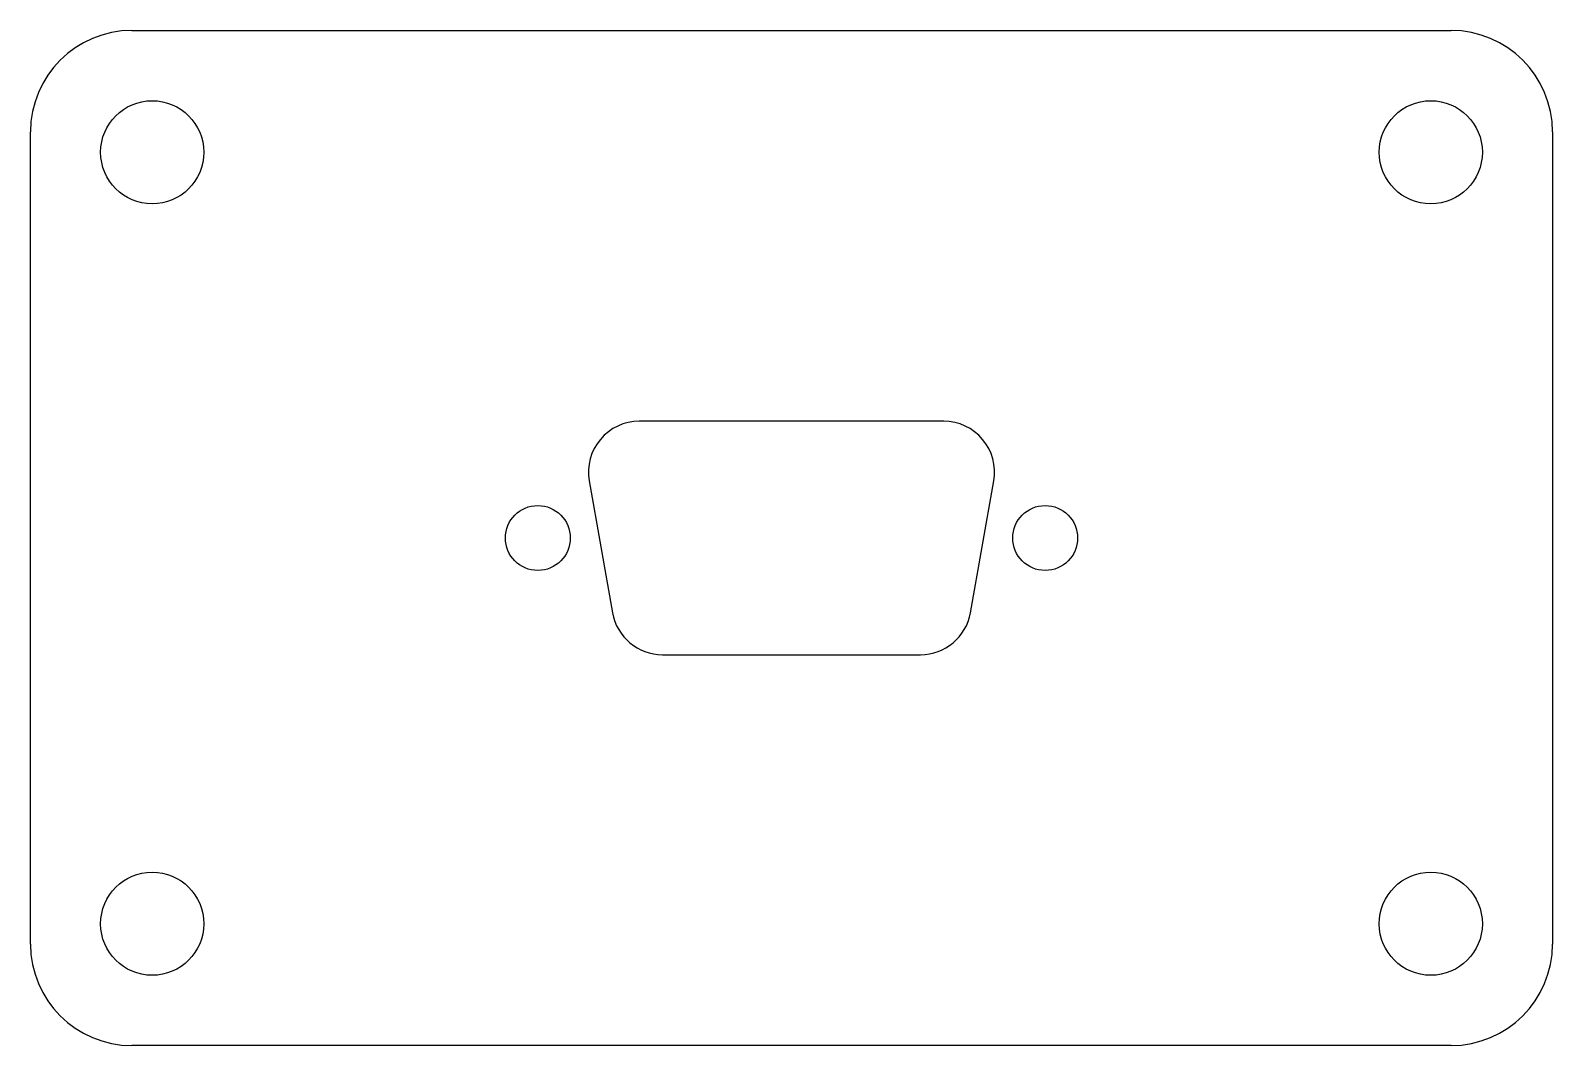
# Model space of a CAD drawing. Header units: millimetres. Extents: x 0 to 75, y 0 to 50.
import ezdxf

# ---------------------------------------------------------------- set-up
doc = ezdxf.new("R2010")
doc.units = ezdxf.units.MM
doc.layers.add('Contour', color=7, linetype='CONTINUOUS')

msp = doc.modelspace()

# ---------------------------------------------------------------- linework, layer by layer
at = {"layer": 'Contour', "color": 7, "linetype": 'CONTINUOUS'}
for p, q in [((5, 50), (70, 50)), ((0, 5), (0, 45)), ((75, 45), (75, 5)), ((45.001, 30.75), (29.999, 30.75)), ((27.537, 27.817), (28.683, 21.316)), ((46.317, 21.316), (47.463, 27.817)), ((31.144, 19.25), (43.856, 19.25)), ((70, 0), (5, 0))]:
    msp.add_line(p, q, dxfattribs=at)
for centre, radius in [((6, 44), 2.54), ((69, 44), 2.54), ((25, 25), 1.6), ((50, 25), 1.6), ((6, 6), 2.54), ((69, 6), 2.54)]:
    msp.add_circle(centre, radius, dxfattribs=at)
for centre, radius, start, end in [((5, 45), 5, 90, 180), ((70, 45), 5, 0, 90), ((29.99922, 28.25), 2.5, 90.00497, 189.97393), ((45.00078, 28.25), 2.5, 350.02607, 449.99503), ((31.14504, 21.75), 2.5, 189.99719, 269.97615), ((43.85496, 21.75), 2.5, 270.02385, 350.00281), ((5, 5), 5, 180, 270), ((70, 5), 5, -90, 0)]:
    msp.add_arc(centre, radius, start, end, dxfattribs=at)

doc.saveas('drawing.dxf')
